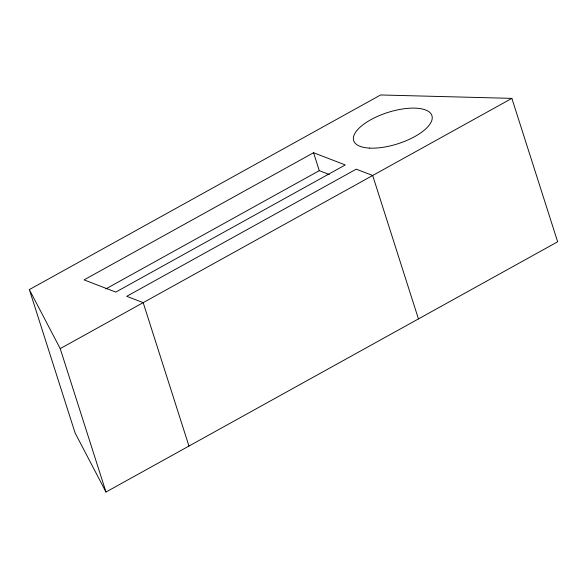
<?xml version="1.0" encoding="UTF-8"?>
<svg xmlns="http://www.w3.org/2000/svg" width="587" height="587" viewBox="0 0 587 587"><rect width="100%" height="100%" fill="white"/><g stroke="black" fill="none" stroke-linecap="round" stroke-linejoin="round"><path stroke-width="0.88" d="M29.35 289.596L380.647 94.969L511.879 98.374L557.65 241.793L105.983 492.031L75.121 433.015L29.35 289.596L60.212 348.619L105.983 492.031M313.561 152.73L84.066 279.882L115.771 292.091L345.266 164.94L313.561 152.73L319.284 170.656L329.292 174.515M105.777 288.951L319.284 170.656M60.212 348.619L511.879 98.374M418.45 318.917L372.679 175.498L356.228 169.166L126.733 296.318L143.184 302.65L188.955 446.069M369.377 148.093A41.068 16.443 -17.7 0 0 431.995 119.726A41.068 16.443 -17.7 0 0 377.023 116.608A41.068 16.443 -17.7 0 0 369.377 148.093"/></g></svg>
